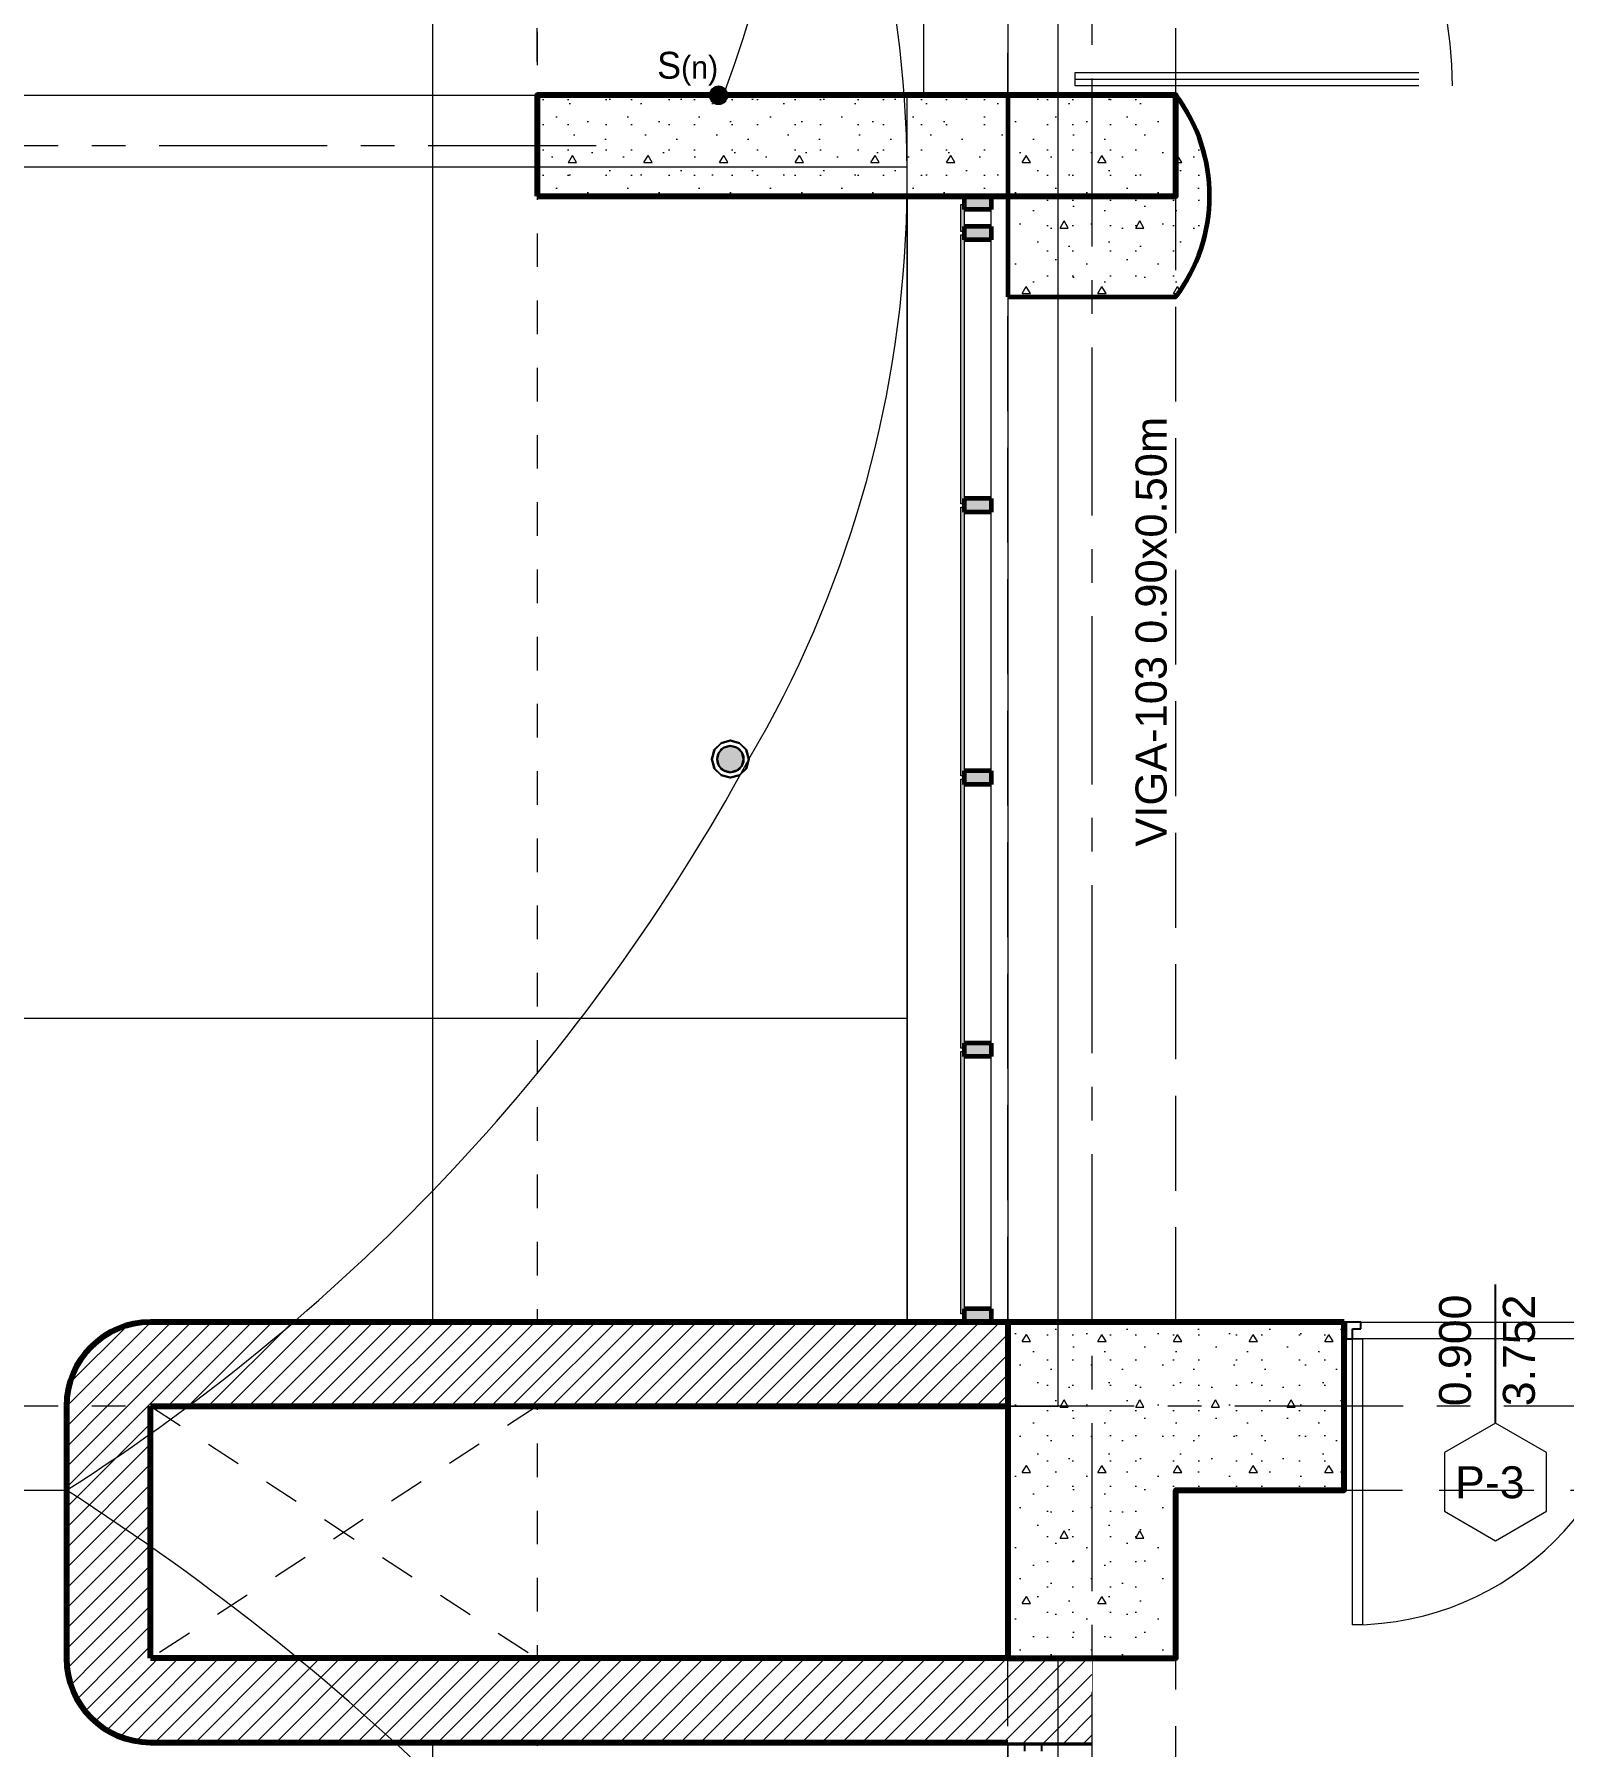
# Model space of a CAD drawing. Header units: inches. Extents: x 2704.1 to 2801.6, y 2415.6 to 2497.
# Drawn here: x 2719.03 to 2723.58, y 2441.52 to 2446.62 of the extents above; entities that cross this region are included whole.
import ezdxf
from ezdxf.lldxf.tags import DXFTag

# ---------------------------------------------------------------- set-up
doc = ezdxf.new("R2010")
doc.units = ezdxf.units.IN
doc.set_wipeout_variables(frame=1)
for name, pattern in [('Hidden Line', [0.391222, 0.282222, -0.109]), ('Oculto', [0.15875, 0.105833, -0.052917]), ('Punto & Raya', [0.65, 0.5, -0.075, 0, -0.075]), ('Rayas', [0.1, 0.05, -0.05]), ('super', [0.125, 0.075, -0.05]), ('Wipeout_Contour', [1, 0, -1])]:
    doc.linetypes.add(name, pattern=pattern)
for name, color, linetype, lineweight in [('.', 10, 'Continuous', 0), ('00_IE_Luminarias', 6, 'Continuous', 30), ('ALUMBRADO_PVC', 6, 'PVC1', 30), ('pulsador', 4, 'Continuous', 40)]:
    doc.layers.add(name, color=color, linetype=linetype, lineweight=lineweight)
for name, color, linetype in [('02 _ ARQ _ ALB _ Ejes Generales', 7, 'Continuous'), ('02 _ ARQ _ ALB _ Muros Interiores', 7, 'Continuous'), ('02 _ ARQ _ ZON _ Espacio.3D', 7, 'Continuous'), ('08 _ STR _ EXT _ 06 Columnas', 7, 'Continuous'), ('08 _ STR _ EXT _ 07 Losa Aligerada', 7, 'Continuous'), ('08 _ STR _ EXT _ 09 Vigas', 7, 'Continuous'), ('08 _ STR _ EXT _ 10 Vereda Exterior', 7, 'Continuous'), ('Acabado - Muros', 7, 'Continuous'), ('Dibujo 2D - General', 7, 'Continuous'), ('ESQUEMAS', 7, 'Continuous'), ('Estructura - 04 MURO', 7, 'Continuous'), ('LEYENDA', 7, 'Continuous'), ('Notas - Etiquetas', 251, 'Continuous')]:
    doc.layers.add(name, color=color, linetype=linetype)
doc.layers.add('DLX_TERR_LUM', color=7, linetype='Continuous', true_color=0x92fcfc)
doc.styles.add('Estilo_Generado_4', font='swisse.ttf')
doc.styles.add('Texto - 080', font='GOTHIC.TTF', dxfattribs={"height": 0.08})
doc.styles.add('{18b73a54-fa43-428c-adcb-c1c7bbdf2c84}', font='Simplex.shx')
tags = doc.linetypes.add('PVC1', pattern='A,1,-0.19772,["PVC",{18b73a54-fa43-428c-adcb-c1c7bbdf2c84},S=0.13,R=0,X=0,Y=-0.061851],-0.507647', length=1.705367).pattern_tags.tags
tags[6] = DXFTag(74, 10)
pattern_1 = [(45, (2712.85563, 2425.385773), (-0.03005204, 0.03005204), [])]
pattern_2 = [(0, (2712.85563, 2425.38577), (0, 0.3897114), [0.024375, -0.200625]), (0, (2712.96813, 2425.58063), (0, 0.3897114), [0.024375, -0.200625]), (60, (2712.85563, 2425.38577), (-0.3375, 0.194856), [0.024375, -0.200625]), (60, (2713.08063, 2425.38577), (-0.3375, 0.194856), [0.024375, -0.200625]), (120, (2712.88, 2425.38577), (0.3375, 0.194856), [0.024375, -0.200625]), (120, (2713.105, 2425.38577), (0.3375, 0.194856), [0.024375, -0.200625]), (0, (2712.85563, 2425.42327), (0, 0.075), [0, -0.075, 0, -0.1125]), (45, (2712.89313, 2425.42327), (-0.053033, 0.053033), [0, -0.05625, 0, -0.09375])]

# ---------------------------------------------------------------- blocks, each defined once
blk = doc.blocks.new('luminaria exterior')
at = {"layer": '.'}
h = blk.add_hatch(dxfattribs=at)
h.set_pattern_fill('TRIANG', color=4, scale=0.005)
h.set_pattern_definition([(60, (0, 0), (-0.000937499998, 0.00162379763), [0.0009375, -0.0009375]), (120, (0, 0), (-0.001874999998, 1e-12), [0.0009375, -0.0009375]), (0, (-0.0004687, 0.0008119), (0.0009375, 0.00162379763), [0.0009375, -0.0009375])])
edge = h.paths.add_edge_path()
edge.add_arc((123.5526, 16.6566), 0.0381, 0, 360)
h = blk.add_hatch(dxfattribs=at)
h.set_pattern_fill('TRANS', color=4)
h.set_pattern_definition([(0, (0, 0), (0, 0.25), []), (0, (0, 0.125), (0, 0.25), [0.125, -0.125])])
h.paths.add_polyline_path([(123.5249, 16.6566, 1), (123.5802, 16.6566, 1)])
at = {"color": 3}
blk.add_circle((123.5526, 16.6566), 0.0395, dxfattribs=at)
at = {"layer": 'DLX_TERR_LUM', "color": 3}
for points in [[(123.5524, 16.7116, 0), (123.5249, 16.7042, 0)], [(123.5249, 16.7042, 0), (123.5524, 16.7116, 0)], [(123.5252, 16.7042, 0), (123.5527, 16.7116, 0)], [(123.5527, 16.7116, 0), (123.5252, 16.7042, 0)], [(123.5799, 16.7042, 0), (123.5524, 16.7116, 0)], [(123.5524, 16.7116, 0), (123.5799, 16.7042, 0)], [(123.5527, 16.7116, 0), (123.5802, 16.7042, 0)], [(123.5802, 16.7042, 0), (123.5527, 16.7116, 0)], [(123.5048, 16.6841, 0), (123.4974, 16.6566, 0)], [(123.4974, 16.6566, 0), (123.5048, 16.6841, 0)], [(123.4977, 16.6566, 0), (123.5051, 16.6841, 0)], [(123.5051, 16.6841, 0), (123.4977, 16.6566, 0)], [(123.5249, 16.7042, 0), (123.5048, 16.6841, 0)], [(123.5048, 16.6841, 0), (123.5249, 16.7042, 0)], [(123.5048, 16.6841, 0), (123.5051, 16.6841, 0)], [(123.5051, 16.6841, 0), (123.5048, 16.6841, 0)], [(123.5051, 16.6841, 0), (123.5252, 16.7042, 0)], [(123.5252, 16.7042, 0), (123.5051, 16.6841, 0)], [(123.5182, 16.6763, 0), (123.5129, 16.6566, 0)], [(123.5129, 16.6566, 0), (123.5182, 16.6763, 0)], [(123.5327, 16.6908, 0), (123.5182, 16.6763, 0)], [(123.5182, 16.6763, 0), (123.5327, 16.6908, 0)], [(123.5249, 16.7042, 0), (123.5252, 16.7042, 0)], [(123.5252, 16.7042, 0), (123.5249, 16.7042, 0)], [(123.5524, 16.6961, 0), (123.5327, 16.6908, 0)], [(123.5327, 16.6908, 0), (123.5524, 16.6961, 0)], [(123.5722, 16.6908, 0), (123.5524, 16.6961, 0)], [(123.5524, 16.6961, 0), (123.5722, 16.6908, 0)], [(123.5722, 16.6908, 0), (123.5866, 16.6763, 0)], [(123.6, 16.6841, 0), (123.5799, 16.7042, 0)], [(123.5799, 16.7042, 0), (123.6, 16.6841, 0)], [(123.5802, 16.7042, 0), (123.6004, 16.6841, 0)], [(123.6004, 16.6841, 0), (123.5802, 16.7042, 0)], [(123.5919, 16.6566, 0), (123.5866, 16.6763, 0)], [(123.5866, 16.6763, 0), (123.5919, 16.6566, 0)], [(123.6074, 16.6566, 0), (123.6, 16.6841, 0)], [(123.6, 16.6841, 0), (123.6074, 16.6566, 0)], [(123.6004, 16.6841, 0), (123.6077, 16.6566, 0)], [(123.6077, 16.6566, 0), (123.6004, 16.6841, 0)], [(123.4974, 16.6566, 0), (123.4977, 16.6566, 0)], [(123.4974, 16.6566, 0), (123.5048, 16.6291, 0)], [(123.4977, 16.6566, 0), (123.4974, 16.6566, 0)], [(123.5048, 16.6291, 0), (123.4974, 16.6566, 0)], [(123.5051, 16.6291, 0), (123.4977, 16.6566, 0)], [(123.4977, 16.6566, 0), (123.5051, 16.6291, 0)], [(123.5048, 16.6291, 0), (123.5249, 16.6089, 0)], [(123.5249, 16.6089, 0), (123.5048, 16.6291, 0)], [(123.5252, 16.6089, 0), (123.5051, 16.6291, 0)], [(123.5051, 16.6291, 0), (123.5252, 16.6089, 0)], [(123.5129, 16.6566, 0), (123.5182, 16.6368, 0)], [(123.5182, 16.6368, 0), (123.5129, 16.6566, 0)], [(123.5182, 16.6368, 0), (123.5327, 16.6224, 0)], [(123.5327, 16.6224, 0), (123.5182, 16.6368, 0)], [(123.5249, 16.6089, 0), (123.5524, 16.6016, 0)], [(123.5252, 16.6089, 0), (123.5249, 16.6089, 0)], [(123.5249, 16.6089, 0), (123.5252, 16.6089, 0)], [(123.5524, 16.6016, 0), (123.5249, 16.6089, 0)], [(123.5527, 16.6016, 0), (123.5252, 16.6089, 0)], [(123.5252, 16.6089, 0), (123.5527, 16.6016, 0)], [(123.5327, 16.6224, 0), (123.5524, 16.6171, 0)], [(123.5524, 16.6171, 0), (123.5327, 16.6224, 0)], [(123.5524, 16.6171, 0), (123.5722, 16.6224, 0)], [(123.5722, 16.6224, 0), (123.5524, 16.6171, 0)], [(123.5524, 16.6016, 0), (123.5799, 16.6089, 0)], [(123.5799, 16.6089, 0), (123.5524, 16.6016, 0)], [(123.5802, 16.6089, 0), (123.5527, 16.6016, 0)], [(123.5527, 16.6016, 0), (123.5802, 16.6089, 0)], [(123.5722, 16.6224, 0), (123.5866, 16.6368, 0)], [(123.5866, 16.6368, 0), (123.5722, 16.6224, 0)], [(123.5799, 16.6089, 0), (123.6, 16.6291, 0)], [(123.6, 16.6291, 0), (123.5799, 16.6089, 0)], [(123.5799, 16.6089, 0), (123.5802, 16.6089, 0)], [(123.5802, 16.6089, 0), (123.5799, 16.6089, 0)], [(123.6004, 16.6291, 0), (123.5802, 16.6089, 0)], [(123.5802, 16.6089, 0), (123.6004, 16.6291, 0)], [(123.5866, 16.6368, 0), (123.5919, 16.6566, 0)], [(123.5919, 16.6566, 0), (123.5866, 16.6368, 0)], [(123.6, 16.6291, 0), (123.6074, 16.6566, 0)], [(123.6074, 16.6566, 0), (123.6, 16.6291, 0)], [(123.6077, 16.6566, 0), (123.6004, 16.6291, 0)], [(123.6004, 16.6291, 0), (123.6077, 16.6566, 0)], [(123.6074, 16.6566, 0), (123.6077, 16.6566, 0)], [(123.6077, 16.6566, 0), (123.6074, 16.6566, 0)]]:
    blk.add_polyline3d(points, dxfattribs=at)
at = {"layer": 'DLX_TERR_LUM'}
for points in [[(123.5524, 16.7116, 0), (123.5527, 16.7116, 0)], [(123.5527, 16.7116, 0), (123.5524, 16.7116, 0)], [(123.5866, 16.6763, 0), (123.5722, 16.6908, 0)], [(123.5799, 16.7042, 0), (123.5802, 16.7042, 0)], [(123.5802, 16.7042, 0), (123.5799, 16.7042, 0)], [(123.6, 16.6841, 0), (123.6004, 16.6841, 0)], [(123.6004, 16.6841, 0), (123.6, 16.6841, 0)], [(123.5048, 16.6291, 0), (123.5051, 16.6291, 0)], [(123.5051, 16.6291, 0), (123.5048, 16.6291, 0)], [(123.6, 16.6291, 0), (123.6004, 16.6291, 0)], [(123.6004, 16.6291, 0), (123.6, 16.6291, 0)], [(123.5524, 16.6016, 0), (123.5527, 16.6016, 0)], [(123.5527, 16.6016, 0), (123.5524, 16.6016, 0)]]:
    blk.add_polyline3d(points, dxfattribs=at)
blk = doc.blocks.new('ss')
at = {"layer": '00_IE_Luminarias', "linetype": 'Continuous', "lineweight": 13}
for p, q in [((-785.2422, -1530.1635, 0), (-785.2422, -1530.0807, 0)), ((-784.997, -1530.3193, 0), (-784.997, -1530.2039, 0)), ((-785.3403, -1530.2616, 0), (-785.4071, -1530.2616, 0)), ((-785.1441, -1530.2616, 0), (-784.997, -1530.2616, 0)), ((-785.2422, -1530.3597, 0), (-785.2422, -1530.4425, 0))]:
    blk.add_line(p, q, dxfattribs=at)
blk.add_circle((-785.2422, -1530.2616, 0), 0.0981, dxfattribs=at)
blk = doc.blocks.new('pulsador')
at = {"layer": 'pulsador', "lineweight": 40}
h = blk.add_hatch(color=4, dxfattribs=at)
h.dxf.hatch_style = 1
h.paths.add_polyline_path([(246.2314, 46.0882, 1), (246.279, 46.0882, 1)])
h.paths.add_polyline_path([(246.2786, 46.0882, -1), (246.2317, 46.0882, -1)], flags=16)
h.paths.add_polyline_path([(246.271, 46.0882, -1), (246.2393, 46.0882, -1)], flags=0)
at = {"layer": 'pulsador'}
h = blk.add_hatch(color=4, dxfattribs=at)
h.dxf.hatch_style = 1
h.paths.add_polyline_path([(246.2393, 46.0882, 1), (246.271, 46.0882, 1)])
at = {"layer": 'pulsador', "color": 4, "lineweight": 50}
blk.add_circle((246.2552, 46.0882), 0.0238, dxfattribs=at)
at = {"layer": 'pulsador', "color": 4, "lineweight": 40}
blk.add_circle((246.2552, 46.0882), 0.0235, dxfattribs=at)
at = {"layer": 'pulsador', "color": 4}
blk.add_circle((246.2552, 46.0882), 0.0159, dxfattribs=at)

msp = doc.modelspace()

# ---------------------------------------------------------------- hatches: boundary and pattern name
at = {"layer": '08 _ STR _ EXT _ 06 Columnas', "linetype": 'Continuous', "lineweight": 9}
h = msp.add_hatch(dxfattribs=at)
h.set_pattern_fill('HORMIGÓN_EN_MASA_0002', style=0, pattern_type=2)
h.set_pattern_definition(pattern_2)
h.paths.add_polyline_path([(2721.9256, 2445.8357), (2722.4247, 2445.8357, 0.163391), (2722.5256, 2446.1363, 0.16259), (2722.4256, 2446.4357), (2721.9256, 2446.4357)])
at = {"layer": '08 _ STR _ EXT _ 10 Vereda Exterior', "linetype": 'Continuous', "lineweight": 13}
h = msp.add_hatch(dxfattribs=at)
h.set_pattern_fill('CEMENTO_PULIDO_Y_BRUÑADO_FA', color=251, style=0, pattern_type=2)
h.set_pattern_definition([(360, (2716.613, 2448.5838), (0, 2.532), []), (90, (2716.613, 2448.5838), (-3.6, 0), [])])
h.paths.add_polyline_path([(2715.0256, 2451.4359), (2715.0256, 2446.4357), (2721.6756, 2446.4357), (2721.6765, 2451.4359)])
h = msp.add_hatch(dxfattribs=at)
h.set_pattern_fill('RETÍCULA_100X100_0002', color=251, style=0, pattern_type=2)
h.set_pattern_definition([(360, (2716.613, 2443.6885), (0, 2.53199), []), (90, (2716.613, 2443.6885), (-3.6, 0), [])])
h.paths.add_polyline_path([(2715.0256, 2429.0071), (2717.1469, 2426.8858), (2722.1756, 2426.8858), (2722.1756, 2431.8858), (2753.3756, 2431.8858), (2753.3756, 2426.8858), (2765.7756, 2426.8858), (2765.7756, 2444.4717), (2764.4256, 2444.4717), (2764.4256, 2432.5858), (2721.9256, 2432.5858), (2721.9256, 2433.2358), (2719.3758, 2433.2358, -0.414214), (2719.1257, 2433.4858), (2719.1257, 2434.2358, -0.414213), (2719.3758, 2434.4858), (2721.9256, 2434.4858), (2721.9256, 2437.3858), (2719.3758, 2437.3858, -0.414214), (2719.1257, 2437.6358), (2719.1257, 2438.3858, -0.414213), (2719.3758, 2438.6358), (2721.9256, 2438.6358), (2721.9256, 2441.5358), (2719.3757, 2441.5358, -0.414214), (2719.1257, 2441.7858), (2719.1257, 2442.5358, -0.414213), (2719.3757, 2442.7858), (2721.6256, 2442.7858), (2721.6262, 2446.4357), (2715.0256, 2446.4357)])

# ---------------------------------------------------------------- linework, layer by layer
at = {"color": 165, "linetype": 'Continuous', "lineweight": 15, "flags": 128}
for points in [[(2722.1256, 2446.5037), (2723.1476, 2446.5037)], [(2723.1476, 2446.4637), (2722.1256, 2446.4637), (2722.1256, 2446.5037)], [(2722.1256, 2446.4837), (2723.1476, 2446.4837)]]:
    msp.add_lwpolyline(points, dxfattribs=at)
at = {"color": 165, "linetype": 'Continuous', "lineweight": 15}
msp.add_arc((2722.0256, 2446.4637), 1.222, 0, 90, dxfattribs=at)
at = {"layer": '02 _ ARQ _ ALB _ Ejes Generales', "color": 251, "linetype": 'Punto & Raya', "lineweight": 13}
msp.add_line((2720.701, 2446.2858), (2717.701, 2446.2858), dxfattribs=at)
at = {"layer": '02 _ ARQ _ ALB _ Muros Interiores', "color": 152, "linetype": 'Continuous', "lineweight": 25}
msp.add_line((2723.3756, 2442.4858), (2723.3756, 2442.8983), dxfattribs=at)
at = {"layer": '02 _ ARQ _ ALB _ Muros Interiores', "color": 165, "linetype": 'Continuous', "lineweight": 25}
for p, q in [((2722.9256, 2442.7858), (2722.9256, 2442.7358)), ((2722.9756, 2442.7858), (2722.9256, 2442.7858)), ((2722.9506, 2442.7358), (2722.9506, 2442.7658)), ((2722.9506, 2442.7658), (2722.9756, 2442.7658)), ((2722.9756, 2442.7658), (2722.9756, 2442.7858)), ((2722.9256, 2442.7358), (2722.9506, 2442.7358))]:
    msp.add_line(p, q, dxfattribs=at)
at = {"layer": '02 _ ARQ _ ALB _ Muros Interiores', "color": 7, "linetype": 'Continuous', "lineweight": 80}
msp.add_line((2722.9256, 2442.7858), (2722.9256, 2442.7358), dxfattribs=at)
at = {"layer": '02 _ ARQ _ ALB _ Muros Interiores', "color": 165, "linetype": 'Continuous', "lineweight": 15}
for p, q in [((2722.9506, 2441.8858), (2722.9506, 2442.7358)), ((2722.9506, 2442.7358), (2722.9806, 2442.7358)), ((2722.9806, 2442.7358), (2722.9806, 2441.8858)), ((2722.9806, 2441.8858), (2722.9506, 2441.8858))]:
    msp.add_line(p, q, dxfattribs=at)
at = {"layer": '02 _ ARQ _ ALB _ Muros Interiores', "color": 251, "linetype": 'Continuous', "lineweight": 13, "flags": 128}
msp.add_lwpolyline([(2723.3756, 2442.1358), (2723.5271, 2442.2233), (2723.5271, 2442.3983), (2723.3756, 2442.4858), (2723.224, 2442.3983), (2723.224, 2442.2233)], close=True, dxfattribs=at)
at = {"layer": '02 _ ARQ _ ALB _ Muros Interiores', "color": 175, "linetype": 'Continuous', "lineweight": 15}
msp.add_arc((2722.9506, 2442.7358), 0.85, 270, 0, dxfattribs=at)
at = {"layer": '02 _ ARQ _ ZON _ Espacio.3D', "color": 254, "linetype": 'Continuous', "lineweight": 0, "flags": 128}
msp.add_lwpolyline([(2736.8256, 2455.0858), (2721.9256, 2455.0858), (2721.9256, 2442.7858), (2736.8256, 2442.7858)], dxfattribs=at)
msp.add_lwpolyline([(2722.1756, 2433.4858), (2722.4256, 2433.4858), (2722.4256, 2433.0858), (2722.8256, 2433.0858), (2722.8256, 2432.8358), (2725.5256, 2432.8358), (2725.5256, 2442.7358), (2722.9256, 2442.7358), (2722.9256, 2442.2858), (2722.4256, 2442.2858), (2722.4256, 2441.7858), (2722.1756, 2441.7858)], close=True, dxfattribs=at)
at = {"layer": '08 _ STR _ EXT _ 06 Columnas', "color": 7, "linetype": 'Continuous', "lineweight": 60, "flags": 128}
msp.add_lwpolyline([(2721.9256, 2445.8357), (2722.4247, 2445.8357, 0.334877), (2722.4256, 2446.4357), (2721.9256, 2446.4357)], format="xyb", close=True, dxfattribs=at)
at = {"layer": '08 _ STR _ EXT _ 07 Losa Aligerada', "color": 254, "linetype": 'Rayas', "lineweight": 18, "flags": 128}
msp.add_lwpolyline([(2721.0256, 2453.325), (2720.5256, 2453.325), (2720.5256, 2431.1858), (2738.0909, 2431.1858), (2738.0909, 2432.5858), (2743.2871, 2432.5858), (2743.2871, 2431.3863), (2749.9256, 2431.3863), (2749.9256, 2428.7611), (2757.4256, 2428.7611), (2757.4256, 2431.4358), (2765.1756, 2431.4358), (2765.1756, 2440.3857), (2764.4256, 2440.3857), (2764.4256, 2443.4858), (2764.4256, 2443.4858), (2764.4256, 2445.7358), (2759.5256, 2445.7358), (2759.5256, 2447.7358), (2759.5256, 2447.9858), (2759.5256, 2449.8858), (2759.5256, 2450.1358), (2759.5256, 2452.1358), (2764.4256, 2452.1358), (2764.4256, 2455.0858), (2764.4256, 2455.0858), (2764.4256, 2460.5863), (2765.3756, 2460.5863), (2765.3756, 2466.4858), (2751.8109, 2466.4858), (2751.8109, 2466.1859), (2746.9035, 2466.1859), (2746.9035, 2465.8859), (2736.2256, 2465.8859), (2736.2256, 2469.2593), (2729.1255, 2469.2593), (2729.1255, 2465.2858), (2723.9757, 2465.2858), (2723.9757, 2466.3358), (2720.8756, 2466.3358), (2720.8756, 2463.0857), (2721.9256, 2463.0857), (2721.9256, 2459.2858), (2721.0256, 2459.2858)], close=True, dxfattribs=at)
at = {"layer": '08 _ STR _ EXT _ 07 Losa Aligerada', "color": 254, "linetype": 'Continuous', "lineweight": 18, "flags": 128}
msp.add_lwpolyline([(2721.9256, 2456.0858), (2721.9256, 2442.7858), (2719.3757, 2442.7858, 0.414213), (2719.1257, 2442.5358), (2719.1257, 2441.7858, 0.414071), (2719.3757, 2441.5358), (2721.9256, 2441.5358), (2721.9256, 2438.6358), (2719.3757, 2438.6358, 0.414229), (2719.1257, 2438.3858), (2719.1257, 2437.6358, 0.414214), (2719.3757, 2437.3858), (2721.9256, 2437.3858), (2721.9256, 2434.4858), (2719.3757, 2434.4858, 0.414244), (2719.1257, 2434.2358), (2719.1257, 2433.4858, 0.414204), (2719.3757, 2433.2358), (2721.9256, 2433.2358), (2721.9256, 2432.5858), (2764.4256, 2432.5858)], format="xyb", dxfattribs=at)
at = {"layer": '08 _ STR _ EXT _ 09 Vigas', "color": 251, "linetype": 'Hidden Line', "lineweight": 13}
for p, q in [((2722.4256, 2442.7858), (2722.4256, 2455.0858)), ((2722.4256, 2442.7858), (2763.9256, 2442.7858)), ((2722.4256, 2442.2858), (2728.9256, 2442.2858)), ((2722.4256, 2433.0858), (2722.4256, 2442.2858))]:
    msp.add_line(p, q, dxfattribs=at)
at = {"layer": '08 _ STR _ EXT _ 09 Vigas', "color": 251, "linetype": 'super', "lineweight": 13}
for p, q in [((2720.5256, 2446.1357), (2720.5256, 2451.7359)), ((2722.4256, 2446.1357), (2722.4256, 2451.7359))]:
    msp.add_line(p, q, dxfattribs=at)
at = {"layer": '08 _ STR _ EXT _ 10 Vereda Exterior', "color": 7, "linetype": 'Continuous', "lineweight": 18, "flags": 128}
msp.add_lwpolyline([(2715.0256, 2446.4357), (2721.6756, 2446.4357), (2721.6765, 2451.4359), (2715.0256, 2451.4359)], dxfattribs=at)
msp.add_lwpolyline([(2764.4256, 2432.5858), (2721.9256, 2432.5858), (2721.9256, 2433.2358), (2719.3758, 2433.2358, -0.414214), (2719.1257, 2433.4858), (2719.1257, 2434.2358, -0.414213), (2719.3758, 2434.4858), (2721.9256, 2434.4858), (2721.9256, 2437.3858), (2719.3758, 2437.3858, -0.414214), (2719.1257, 2437.6358), (2719.1257, 2438.3858, -0.414213), (2719.3758, 2438.6358), (2721.9256, 2438.6358), (2721.9256, 2441.5358), (2719.3757, 2441.5358, -0.414214), (2719.1257, 2441.7858), (2719.1257, 2442.5358, -0.414213), (2719.3757, 2442.7858), (2721.6256, 2442.7858), (2721.6262, 2446.4357)], format="xyb", dxfattribs=at)
at = {"layer": 'ALUMBRADO_PVC', "linetype": 'PVC1', "lineweight": 15, "ltscale": 0.2}
msp.add_arc((2718.2489, 2447.5294), 3.034, 338.3966, 2.9752, dxfattribs=at)

# ---------------------------------------------------------------- block references
at = {"color": 4, "lineweight": 40}
msp.add_blockref('pulsador', (2474.8099, 2400.3475), dxfattribs=at)
msp.add_blockref('luminaria exterior', (2597.5477, 2427.8042))
msp.add_blockref('luminaria exterior', (2597.5477, 2427.8042))

# ---------------------------------------------------------------- texts
at = {"layer": '02 _ ARQ _ ALB _ Muros Interiores', "color": 251, "lineweight": 25, "char_height": 0.095, "attachment_point": 7, "rotation": 90, "style": 'Estilo_Generado_4'}
for s, insert in [('\\A1;{\\pql;\\pt0;\\fSwis721 Ex BT|b0|i0|c0|p34;0.900\\fSwis721 Ex BT|b0|i0|c0|p34;\\A1{\\H.66x;\\S^  ;}\\fSwis721 Ex BT|b0|i0|c0|p34;\\fSwis721 Ex BT|b0|i0|c0|p34;}', (2723.3307, 2442.5358)), ('\\A1;{\\pql;\\pt0;\\fSwis721 Ex BT|b0|i0|c0|p34;3.752\\fSwis721 Ex BT|b0|i0|c0|p34;\\A1{\\H.66x;\\S^  ;}\\fSwis721 Ex BT|b0|i0|c0|p34;\\fSwis721 Ex BT|b0|i0|c0|p34;}', (2723.5206, 2442.5358))]:
    msp.add_mtext(s, dxfattribs=dict(at, insert=insert))
at = {"layer": '02 _ ARQ _ ALB _ Muros Interiores', "color": 251, "lineweight": 25, "insert": (2723.2557, 2442.2608), "char_height": 0.095, "attachment_point": 7, "style": 'Estilo_Generado_4'}
msp.add_mtext('\\A1;{\\pql;\\pt0;\\fSwis721 Ex BT|b0|i0|c0|p34;P-3\\fSwis721 Ex BT|b0|i0|c0|p34;\\fSwis721 Ex BT|b0|i0|c0|p34;\\fSwis721 Ex BT|b0|i0|c0|p34;}', dxfattribs=at)
at = {"layer": 'LEYENDA', "linetype": 'Continuous', "lineweight": 0, "insert": (2720.8823, 2446.4648, 4186.2907), "char_height": 0.08, "width": 0.77003, "attachment_point": 7, "style": 'Texto - 080'}
msp.add_mtext('S{\\H0.84375x;(n)}', dxfattribs=at)
at = {"layer": 'Notas - Etiquetas', "color": 8, "linetype": 'Continuous', "lineweight": 13, "insert": (2722.3991, 2444.2005), "char_height": 0.0925, "attachment_point": 7, "rotation": 90, "style": 'Estilo_Generado_4'}
msp.add_mtext('\\A1;{\\pql;\\fSwis721 Ex BT|b0|i0|c0|p34;VIGA-103\\fSwis721 Ex BT|b0|i0|c0|p34; \\fSwis721 Ex BT|b0|i0|c0|p34;0.90\\fSwis721 Ex BT|b0|i0|c0|p34;x\\fSwis721 Ex BT|b0|i0|c0|p34;0.50\\fSwis721 Ex BT|b0|i0|c0|p34;m}', dxfattribs=at)

# ---------------------------------------------------------------- next in the draw order: wipeouts: each hides what was drawn before it
at = {"color": 254, "linetype": 'Wipeout_Contour', "lineweight": 0, "ltscale": 84.19435}
msp.add_wipeout([(2721.6256, 2446.1353), (2721.6256, 2442.7858), (2721.8756, 2442.7858), (2721.8756, 2446.1353)], dxfattribs=at).dxf.layer = 'Estructura - 04 MURO'

# ---------------------------------------------------------------- next in the draw order: hatches: boundary and pattern name
at = {"layer": '08 _ STR _ EXT _ 06 Columnas', "linetype": 'Continuous', "lineweight": 9}
h = msp.add_hatch(dxfattribs=at)
h.set_pattern_fill('HORMIGÓN_EN_MASA_0002', style=0, pattern_type=2)
h.set_pattern_definition(pattern_2)
h.paths.add_polyline_path([(2720.5256, 2446.1357), (2722.4256, 2446.1357), (2722.4256, 2446.4357), (2720.5256, 2446.4357)])
at = {"layer": 'Acabado - Muros', "linetype": 'Continuous', "lineweight": 9}
for points in [[(2721.7856, 2446.1107), (2721.7856, 2446.0308), (2721.7956, 2446.0308), (2721.7956, 2446.1107)], [(2721.7856, 2446.0208), (2721.7856, 2445.2208), (2721.7956, 2445.2208), (2721.7956, 2446.0208)], [(2721.7856, 2445.2108), (2721.7856, 2444.4108), (2721.7956, 2444.4108), (2721.7956, 2445.2108)], [(2721.7856, 2444.4008), (2721.7856, 2443.6008), (2721.7956, 2443.6008), (2721.7956, 2444.4008)], [(2721.7856, 2443.5908), (2721.7856, 2442.8108), (2721.7956, 2442.8108), (2721.7956, 2443.5908)]]:
    msp.add_hatch(color=250, dxfattribs=at).paths.add_polyline_path(points)
at = {"layer": 'Acabado - Muros', "linetype": 'Continuous', "lineweight": 0}
for points in [[(2721.8756, 2446.0957), (2721.8756, 2446.1357), (2721.7956, 2446.1357), (2721.7956, 2446.0957)], [(2721.8756, 2446.0458), (2721.7956, 2446.0458), (2721.7956, 2446.0058), (2721.8756, 2446.0058)], [(2721.8756, 2445.2358), (2721.7956, 2445.2358), (2721.7956, 2445.1958), (2721.8756, 2445.1958)], [(2721.8756, 2444.4258), (2721.7956, 2444.4258), (2721.7956, 2444.3858), (2721.8756, 2444.3858)], [(2721.8756, 2443.6158), (2721.7956, 2443.6158), (2721.7956, 2443.5758), (2721.8756, 2443.5758)], [(2721.8756, 2442.8258), (2721.7956, 2442.8258), (2721.7956, 2442.7858), (2721.8756, 2442.7858)]]:
    msp.add_hatch(color=254, dxfattribs=at).paths.add_polyline_path(points)

# ---------------------------------------------------------------- next in the draw order: linework, layer by layer
at = {"layer": '08 _ STR _ EXT _ 06 Columnas', "color": 7, "linetype": 'Continuous', "lineweight": 80, "flags": 128}
msp.add_lwpolyline([(2720.5256, 2446.1357), (2722.4256, 2446.1357), (2722.4256, 2446.4357), (2720.5256, 2446.4357)], close=True, dxfattribs=at)
at = {"layer": '08 _ STR _ EXT _ 09 Vigas', "color": 251, "linetype": 'super', "lineweight": 13}
msp.add_line((2722.4256, 2446.1357), (2720.5256, 2446.1357), dxfattribs=at)
at = {"layer": 'Acabado - Muros', "color": 7, "linetype": 'Continuous', "lineweight": 60}
for p, q in [((2721.7956, 2446.1357), (2721.7956, 2446.0957)), ((2721.8756, 2446.1357), (2721.7956, 2446.1357)), ((2721.8756, 2446.1357), (2721.8756, 2446.0957)), ((2721.8756, 2446.0957), (2721.7956, 2446.0957)), ((2721.7956, 2446.0458), (2721.7956, 2446.0058)), ((2721.8756, 2446.0458), (2721.7956, 2446.0458)), ((2721.8756, 2446.0058), (2721.7956, 2446.0058)), ((2721.8756, 2446.0458), (2721.8756, 2446.0058)), ((2721.7956, 2445.2358), (2721.7956, 2445.1958)), ((2721.8756, 2445.2358), (2721.7956, 2445.2358)), ((2721.8756, 2445.1958), (2721.7956, 2445.1958)), ((2721.8756, 2445.2358), (2721.8756, 2445.1958)), ((2721.7956, 2444.4258), (2721.7956, 2444.3858)), ((2721.8756, 2444.4258), (2721.7956, 2444.4258)), ((2721.8756, 2444.4258), (2721.8756, 2444.3858)), ((2721.8756, 2444.3858), (2721.7956, 2444.3858)), ((2721.7956, 2443.6158), (2721.7956, 2443.5758)), ((2721.8756, 2443.6158), (2721.7956, 2443.6158)), ((2721.8756, 2443.6158), (2721.8756, 2443.5758)), ((2721.8756, 2443.5758), (2721.7956, 2443.5758)), ((2721.7956, 2442.8258), (2721.7956, 2442.7858)), ((2721.8756, 2442.8258), (2721.7956, 2442.8258)), ((2721.8756, 2442.8258), (2721.8756, 2442.7858)), ((2721.8756, 2442.7858), (2721.7956, 2442.7858))]:
    msp.add_line(p, q, dxfattribs=at)
at = {"layer": 'Acabado - Muros', "color": 7, "linetype": 'Continuous', "lineweight": 13, "flags": 128}
for points in [[(2721.7856, 2446.1107), (2721.7956, 2446.1107), (2721.7956, 2446.0308), (2721.7856, 2446.0308)], [(2721.7856, 2446.0208), (2721.7956, 2446.0208), (2721.7956, 2445.2208), (2721.7856, 2445.2208)], [(2721.7856, 2445.2108), (2721.7956, 2445.2108), (2721.7956, 2444.4108), (2721.7856, 2444.4108)], [(2721.7856, 2444.4008), (2721.7956, 2444.4008), (2721.7956, 2443.6008), (2721.7856, 2443.6008)], [(2721.7856, 2443.5908), (2721.7956, 2443.5908), (2721.7956, 2442.8108), (2721.7856, 2442.8108)]]:
    msp.add_lwpolyline(points, close=True, dxfattribs=at)
at = {"layer": 'ALUMBRADO_PVC', "linetype": 'PVC1', "lineweight": 15, "ltscale": 0.2}
msp.add_arc((2718.2215, 2446.1884), 3.4048, 329.5093, 26.1111, dxfattribs=at)
at = {"layer": 'Dibujo 2D - General', "color": 7, "linetype": 'Oculto', "lineweight": 13}
msp.add_lwpolyline([(2720.5256, 2446.1357), (2721.9256, 2446.1357), (2721.9256, 2445.8358), (2722.4256, 2445.8358, 0.334878), (2722.4265, 2446.4358)], format="xyb", dxfattribs=at)
at = {"layer": 'Estructura - 04 MURO', "color": 7, "linetype": 'Continuous', "lineweight": 13, "flags": 128}
for points in [[(2721.6256, 2446.1353), (2721.6256, 2442.7858)], [(2721.8756, 2446.1353), (2721.6256, 2446.1353)], [(2721.8756, 2442.7858), (2721.8756, 2446.1353)], [(2721.6256, 2442.7858), (2721.8756, 2442.7858)]]:
    msp.add_lwpolyline(points, dxfattribs=at)

# ---------------------------------------------------------------- next in the draw order: wipeouts: each hides what was drawn before it
at = {"color": 254, "linetype": 'Wipeout_Contour', "lineweight": 0, "ltscale": 75.923147}
msp.add_wipeout([(2719.3757, 2442.7858), (2719.3757, 2442.5358), (2721.9256, 2442.5358), (2721.9256, 2442.7858)], dxfattribs=at).dxf.layer = 'Estructura - 04 MURO'

# ---------------------------------------------------------------- next in the draw order: hatches: boundary and pattern name
at = {"layer": 'Estructura - 04 MURO', "linetype": 'Continuous', "lineweight": 5}
h = msp.add_hatch(dxfattribs=at)
h.set_pattern_fill('LADRILLO_COMÚN_0002', color=252, style=0, pattern_type=2)
h.set_pattern_definition(pattern_1)
h.paths.add_polyline_path([(2719.3757, 2442.7858), (2719.3757, 2442.5358), (2721.9256, 2442.5358), (2721.9256, 2442.7858)])

# ---------------------------------------------------------------- next in the draw order: linework, layer by layer
at = {"layer": 'Estructura - 04 MURO', "color": 7, "linetype": 'Continuous', "lineweight": 80, "flags": 128}
for points in [[(2721.9256, 2442.7858), (2719.3757, 2442.7858)], [(2719.3757, 2442.5358), (2721.9256, 2442.5358)]]:
    msp.add_lwpolyline(points, dxfattribs=at)

# ---------------------------------------------------------------- next in the draw order: wipeouts: each hides what was drawn before it
at = {"color": 254, "linetype": 'Wipeout_Contour', "lineweight": 0, "ltscale": 71.823425}
msp.add_wipeout([(2719.1257, 2442.5358), (2719.1257, 2441.7858), (2719.3757, 2441.7858), (2719.3757, 2442.5358)], dxfattribs=at).dxf.layer = 'Estructura - 04 MURO'

# ---------------------------------------------------------------- next in the draw order: hatches: boundary and pattern name
at = {"layer": 'Estructura - 04 MURO', "linetype": 'Continuous', "lineweight": 5}
h = msp.add_hatch(dxfattribs=at)
h.set_pattern_fill('LADRILLO_COMÚN_0002', color=252, style=0, pattern_type=2)
h.set_pattern_definition(pattern_1)
h.paths.add_polyline_path([(2719.1257, 2442.5358), (2719.3757, 2442.5358), (2719.3757, 2442.7858, 0.414213)])
h = msp.add_hatch(dxfattribs=at)
h.set_pattern_fill('LADRILLO_COMÚN_0002', color=252, style=0, pattern_type=2)
h.set_pattern_definition(pattern_1)
h.paths.add_polyline_path([(2719.1257, 2442.5358), (2719.1257, 2441.7858), (2719.3757, 2441.7858), (2719.3757, 2442.5358)])

# ---------------------------------------------------------------- next in the draw order: linework, layer by layer
at = {"layer": '02 _ ARQ _ ALB _ Ejes Generales', "color": 251, "linetype": 'Punto & Raya', "lineweight": 13}
msp.add_line((2724.701, 2442.5358), (2717.701, 2442.5358), dxfattribs=at)
at = {"layer": 'ALUMBRADO_PVC', "linetype": 'PVC1', "lineweight": 15, "ltscale": 0.2}
msp.add_arc((2715.9373, 2447.2957), 5.9385, 302.47334, 331.48554, dxfattribs=at)
at = {"layer": 'Estructura - 04 MURO', "color": 7, "linetype": 'Continuous', "lineweight": 80, "flags": 128}
for points in [[(2719.1257, 2442.5358), (2719.1257, 2441.7858)], [(2719.3757, 2441.7858), (2719.3757, 2442.5358)]]:
    msp.add_lwpolyline(points, dxfattribs=at)
at = {"layer": 'Estructura - 04 MURO', "color": 175, "linetype": 'Continuous', "lineweight": 80}
msp.add_arc((2719.3757, 2442.5358), 0.25, 90.0002, 180, dxfattribs=at)

# ---------------------------------------------------------------- next in the draw order: block references
at = {"color": 2, "lineweight": 80}
msp.add_blockref('ss', (3504.1227, 3972.5474, 0), dxfattribs=at)

# ---------------------------------------------------------------- next in the draw order: wipeouts: each hides what was drawn before it
at = {"color": 254, "linetype": 'Wipeout_Contour', "lineweight": 0, "ltscale": 72.296307}
msp.add_wipeout([(2719.3757, 2441.7858), (2719.3757, 2441.5358), (2721.9256, 2441.5358), (2721.9256, 2441.7858)], dxfattribs=at).dxf.layer = 'Estructura - 04 MURO'

# ---------------------------------------------------------------- next in the draw order: hatches: boundary and pattern name
at = {"layer": 'Estructura - 04 MURO', "linetype": 'Continuous', "lineweight": 5}
h = msp.add_hatch(dxfattribs=at)
h.set_pattern_fill('LADRILLO_COMÚN_0002', color=252, style=0, pattern_type=2)
h.set_pattern_definition(pattern_1)
h.paths.add_polyline_path([(2719.3757, 2441.7858), (2719.1257, 2441.7858, 0.414214), (2719.3757, 2441.5358)])
h = msp.add_hatch(dxfattribs=at)
h.set_pattern_fill('LADRILLO_COMÚN_0002', color=252, style=0, pattern_type=2)
h.set_pattern_definition(pattern_1)
h.paths.add_polyline_path([(2719.3757, 2441.7858), (2719.3757, 2441.5358), (2721.9256, 2441.5358), (2721.9256, 2441.7858)])

# ---------------------------------------------------------------- next in the draw order: linework, layer by layer
at = {"layer": 'ALUMBRADO_PVC', "linetype": 'PVC1', "lineweight": 15, "ltscale": 0.2}
msp.add_arc((2715.2636, 2436.2498), 7.1658, 32.95124, 57.3871, dxfattribs=at)
at = {"layer": 'Dibujo 2D - General', "color": 252, "linetype": 'Oculto', "lineweight": 13}
for p, q in [((2719.3757, 2442.5358), (2720.5256, 2441.7858)), ((2720.5256, 2442.5358), (2719.3757, 2441.7858))]:
    msp.add_line(p, q, dxfattribs=at)
at = {"layer": 'Estructura - 04 MURO', "color": 7, "linetype": 'Continuous', "lineweight": 80, "flags": 128}
for points in [[(2721.9256, 2441.7858), (2719.3757, 2441.7858)], [(2719.3757, 2441.5358), (2722.1756, 2441.5358)]]:
    msp.add_lwpolyline(points, dxfattribs=at)
at = {"layer": 'Estructura - 04 MURO', "color": 175, "linetype": 'Continuous', "lineweight": 80}
msp.add_arc((2719.3757, 2441.7858), 0.25, 180, 270, dxfattribs=at)

# ---------------------------------------------------------------- next in the draw order: wipeouts: each hides what was drawn before it
at = {"color": 254, "linetype": 'Wipeout_Contour', "lineweight": 0, "ltscale": 74.788389}
msp.add_wipeout([(2722.1756, 2441.7858), (2721.9256, 2441.7858), (2721.9256, 2441.5358), (2722.1756, 2441.5358)], dxfattribs=at).dxf.layer = 'Estructura - 04 MURO'

# ---------------------------------------------------------------- next in the draw order: hatches: boundary and pattern name
at = {"layer": '08 _ STR _ EXT _ 06 Columnas', "linetype": 'Continuous', "lineweight": 9}
h = msp.add_hatch(dxfattribs=at)
h.set_pattern_fill('HORMIGÓN_EN_MASA_0002', style=0, pattern_type=2)
h.set_pattern_definition(pattern_2)
h.paths.add_polyline_path([(2722.9256, 2442.7858), (2721.9256, 2442.7858), (2721.9256, 2441.7858), (2722.4256, 2441.7858), (2722.4256, 2442.2858), (2722.9256, 2442.2858)])
at = {"layer": 'Estructura - 04 MURO', "linetype": 'Continuous', "lineweight": 5}
h = msp.add_hatch(dxfattribs=at)
h.set_pattern_fill('LADRILLO_COMÚN_0002', color=252, style=0, pattern_type=2)
h.set_pattern_definition(pattern_1)
h.paths.add_polyline_path([(2722.1756, 2441.7858), (2721.9256, 2441.7858), (2721.9256, 2441.5358), (2722.1756, 2441.5358)])

# ---------------------------------------------------------------- next in the draw order: linework, layer by layer
at = {"layer": '02 _ ARQ _ ALB _ Ejes Generales', "color": 251, "linetype": 'Punto & Raya', "lineweight": 13}
msp.add_line((2722.1756, 2471.2858), (2722.1756, 2427.4358), dxfattribs=at)
at = {"layer": '08 _ STR _ EXT _ 06 Columnas', "color": 7, "linetype": 'Continuous', "lineweight": 80, "flags": 128}
msp.add_lwpolyline([(2722.9256, 2442.7858), (2721.9256, 2442.7858), (2721.9256, 2441.7858), (2722.4256, 2441.7858), (2722.4256, 2442.2858), (2722.9256, 2442.2858)], close=True, dxfattribs=at)
at = {"layer": '08 _ STR _ EXT _ 09 Vigas', "color": 251, "linetype": 'Hidden Line', "lineweight": 13}
msp.add_line((2721.9256, 2432.5858), (2721.9256, 2463.0857), dxfattribs=at)
at = {"layer": 'ESQUEMAS', "color": 7, "linetype": 'Continuous', "lineweight": 13, "flags": 128}
msp.add_lwpolyline([(2764.2756, 2432.7358), (2722.0756, 2432.7358), (2722.0756, 2433.5358), (2719.3758, 2433.5358), (2719.3758, 2434.2858), (2722.0756, 2434.2858), (2722.0756, 2437.6608), (2719.3757, 2437.6608), (2719.3757, 2438.4108), (2722.0756, 2438.4108), (2722.0756, 2441.7858), (2719.3757, 2441.7858), (2719.3757, 2442.5358), (2722.0756, 2442.5358), (2722.0756, 2456.3389), (2721.1056, 2456.3389), (2721.1056, 2459.2058), (2722.0756, 2459.2058), (2722.0756, 2465.1358), (2764.2756, 2465.1358), (2764.2756, 2443.3358), (2765.6256, 2443.3358), (2765.6256, 2440.5357), (2764.2756, 2440.5357)], close=True, dxfattribs=at)
at = {"layer": 'Estructura - 04 MURO', "color": 165, "linetype": 'Continuous', "lineweight": 15}
for p, q in [((2721.9256, 2441.5358), (2721.9256, 2438.6358)), ((2722.1756, 2441.5358), (2722.1756, 2438.6358))]:
    msp.add_line(p, q, dxfattribs=at)
at = {"layer": 'Estructura - 04 MURO', "color": 165, "linetype": 'Continuous', "lineweight": 25}
for p, q in [((2721.9756, 2441.5098), (2721.9756, 2441.5358)), ((2722.0256, 2441.5358), (2722.0256, 2441.5098))]:
    msp.add_line(p, q, dxfattribs=at)

doc.saveas('drawing.dxf')
